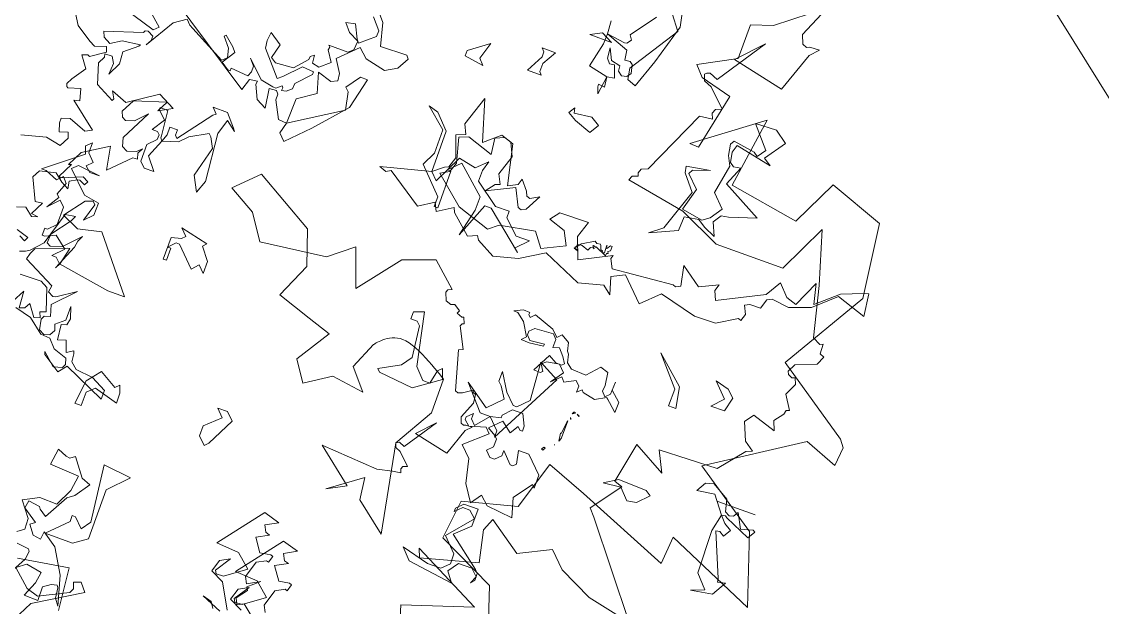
# Model space of a CAD drawing. Header units: metres. Extents: x -71 to 881, y -503 to 661.
# Drawn here: x 326.39 to 332.44, y 211.37 to 214.65 of the extents above; entities that cross this region are included whole.
import ezdxf

# ---------------------------------------------------------------- set-up
doc = ezdxf.new("R2010")
doc.units = ezdxf.units.M
doc.layers.add('04. Pisos', color=8, linetype='Continuous', lineweight=5)
doc.layers.add('ARBRE', color=100, linetype='Continuous', lineweight=13, true_color=0x00ff3f)

# ---------------------------------------------------------------- blocks, each defined once
blk = doc.blocks.new('WMF2', base_point=(0, 0.01))
at = {"color": 251, "lineweight": 0, "true_color": 0x636466}
for points in [[(45.91, -59.56), (49.4, -70.11), (59.14, -74.81), (58.34, -81.44), (49.36, -83.76), (46.84, -91.88), (40.14, -89.34), (24.4, -82.93), (24.01, -87.6), (8.81, -80.93), (12.69, -92.64), (23.58, -100.08), (8.83, -109.56), (3.27, -107.44), (3.01, -110.61), (3.9, -111.79), (16.57, -120.44), (8.22, -134.47), (9.81, -146.85), (18.98, -150.2), (22.71, -142.59), (34.39, -144.58), (32.65, -156.43), (43.16, -148.65), (41.63, -148.52), (39.67, -158.01), (44.92, -159.4), (46.44, -161.06), (40.43, -164.26), (40.42, -170.12), (36.91, -171.27), (31.95, -175.08)], [(122.91, -48.29), (114.53, -49.68), (113.77, -42.55)], [(58.37, -50.92), (61.87, -62.25), (50.47, -66), (62.16, -71.92), (61.59, -70.48), (52.23, -72.98), (53.36, -78.3), (52.54, -80.39), (46.99, -76.49), (41.75, -79.1), (39.13, -76.49), (33.51, -73.76), (26.05, -72.12), (37.25, -86.3), (38.33, -87.51), (34.61, -92.45), (35.99, -92.94), (34.69, -99.75), (29.28, -96.73), (30.97, -100.19), (21.09, -100.49), (17.67, -104.7), (16.66, -105.12), (18.28, -106.23), (19.48, -109.18), (18.41, -110.67), (14.49, -109.41), (15.1, -110.95), (13.93, -112.47), (13.73, -113.15), (13.23, -113.37), (14.72, -115.61), (13.76, -117.64), (14.16, -118.66), (14.68, -118.45), (15.39, -118.76), (15.6, -119.27), (14.94, -120.61), (11.56, -121.96), (10.97, -123.39), (11.67, -123.68), (11.74, -125.32), (12.27, -125.11), (13.58, -125.77), (15.6, -134.05), (18.21, -142.77), (22.11, -134.68), (33.61, -134.71), (40.51, -137.9), (50.45, -139.73), (50.16, -140.44), (49.24, -140.81), (49.44, -141.32), (49.15, -142.04), (48.13, -142.44), (43.19, -153.31), (41.06, -153.59), (41.43, -154.51), (41.13, -155.22), (40.11, -155.63), (43.05, -158.46), (44.35, -159.02), (44.76, -160.04), (44.45, -160.3), (43.92, -160.51), (42.49, -159.91), (37.1, -168.03), (40.97, -163.9), (32.15, -161.95), (29.82, -168.64), (28.52, -170), (30.14, -169.93), (30.65, -169.72), (31.37, -170.03), (31.94, -171.46), (30.17, -175.61)], [(120.42, -66.45), (119.65, -67.04), (117.45, -64.06), (115.93, -63.49), (117.61, -61.04), (118.69, -60.22), (120.94, -56.22), (122.15, -57.02), (122.44, -57.42), (124.35, -57.69), (124.6, -56.41), (122.13, -54.73), (122.91, -54.15), (121.8, -52.67), (120.44, -52.47), (120.32, -53.77), (117.85, -52.09), (115.45, -48.04), (114.13, -43.19), (114.93, -44.29), (115.11, -45.98), (115.4, -46.38), (116.35, -46.16), (117.52, -45.28), (117.5, -42.97), (119.86, -43.05), (118.8, -45.54), (118.53, -47.44), (121.17, -47.9), (122.64, -46.8), (121.69, -48.6), (121.49, -49.97), (121.78, -50.35), (123.77, -50.57)], [(124.5, -52.36), (123.39, -53.17), (123.49, -54.92), (125.42, -57.49), (122.86, -58.8), (119.88, -58.72), (118.5, -61.58), (118.12, -64.16), (123.08, -64.47), (122.69, -67.2), (121.11, -66.56), (120.42, -66.45), (120.42, -66.45)], [(122.64, -46.8), (119.8, -44.2), (117.78, -43.62), (113.05, -45.94), (112.69, -46.71), (113.05, -47.75), (111.9, -48.16), (110.76, -46.76), (118.41, -42.1), (119.56, -39.88), (119.15, -38.74), (116.82, -39.05), (116.04, -38.68), (117.45, -37.54), (121.56, -40.46), (122.95, -46.17), (122.64, -46.8), (122.64, -46.8)], [(82.59, -63.67), (82.02, -62.61), (81.29, -62.4), (83.29, -61.31), (81.8, -59.17), (80.03, -59.45), (79.63, -59.31), (79.98, -58.16), (80.39, -58.29), (81.86, -57.49), (82.69, -54.71), (82.12, -53.66)], [(85.9, -52.66), (88.14, -53.77), (87.55, -55.72), (85.96, -56.58), (87.61, -54.06), (87.34, -53.53), (86.07, -53.59), (82.77, -55.98), (85.1, -58.01), (88.93, -58.28), (83.26, -65.56), (80.58, -64.76), (82.59, -63.67), (82.59, -63.67)], [(87.01, -67), (86.45, -65.93), (85.72, -65.71), (87.73, -64.61), (86.24, -62.48), (84.47, -62.76), (84.07, -62.63), (84.4, -61.49), (84.81, -61.62), (86.3, -60.82), (87.13, -58.03), (86.56, -56.98), (84.52, -58.13), (86.33, -56.54), (86.04, -56.01), (87.37, -54.28), (86.87, -53.24), (85.82, -53.82), (84.11, -52.42)], [(90.37, -51.37), (90.96, -52.33), (92.52, -52.8), (89.13, -51.34)], [(88.07, -51.91), (90.31, -55.97), (92.58, -57.08), (91.99, -59.05), (90.39, -59.91), (92.05, -57.37), (91.75, -56.85), (90.49, -56.9), (87.19, -59.31), (89.51, -61.33), (93.35, -61.59), (87.7, -68.89), (85.01, -68.09), (87.01, -67), (87.01, -67)], [(113.17, -63.62), (113.17, -55.18), (115.36, -53.65), (120.07, -53.65), (116.91, -56.82), (116.91, -57.81), (116.37, -57.81), (114.82, -56.28), (113.72, -57.81), (114.82, -67.35), (110.12, -66.81), (113.17, -63.62), (113.17, -63.62)], [(64.7, -71.27), (60.09, -70.06), (57.77, -70.06), (56.55, -71.27), (56.55, -72.98), (58.86, -75.3), (55.34, -79.44), (56.55, -80.53), (57.77, -80.53), (58.86, -79.44), (58.86, -80.05), (57.77, -81.14), (55.34, -81.14), (55.34, -78.22), (57.77, -75.92), (52.42, -71.77), (51.91, -71.27), (51.91, -70.06), (52.42, -69.46), (51.91, -70.67), (53.02, -71.77), (55.34, -71.77), (56.55, -70.06), (55.34, -68.37), (63.01, -69.46), (64.7, -71.27), (64.7, -71.27)], [(68.73, -71.99), (73.89, -76.06), (74.34, -79.76), (79.68, -75.87), (76.6, -77.49), (82.66, -82.33), (73, -81.67), (70.51, -82.25), (69.1, -82.43), (69.35, -83.04), (69.14, -83.51), (68.47, -83.79), (70.41, -85.67), (71.27, -86.04), (71.55, -86.71), (71.33, -86.9), (71, -87.03), (70.05, -86.62), (66.45, -92.02), (69.04, -89.28), (63.17, -87.99), (61.62, -92.45), (60.75, -93.34), (61.84, -93.29), (62.18, -93.16), (62.64, -93.37), (63.02, -94.3), (61.86, -97.06), (62.03, -98.49), (62.51, -98.7), (62.64, -99.03), (64.13, -98.04), (64.8, -97.78), (65.29, -97.98), (67.08, -104.41), (66.4, -104.68), (68.19, -108.14), (67.94, -108.55), (67.68, -108.66), (68.1, -109.68), (68.37, -109.56), (69.29, -109.9), (69.08, -110.38), (70.18, -111.12), (70.78, -110.87), (71.7, -111.21), (72.22, -112.5), (72.02, -112.99), (71.4, -113.23), (75.46, -116.88), (80.69, -115.04), (86.12, -108.09), (88.43, -114.47), (92.34, -111.31), (103.35, -109.97), (106.1, -114.07), (110.61, -116.64), (106.84, -120.37), (96.77, -114.54), (94.84, -108.74), (97.41, -102.93), (91.6, -101), (87.74, -99.72), (91.28, -94.1), (89.03, -90.71), (84.85, -93.45), (79.38, -92.64), (82.27, -96.02), (80.34, -100.54), (80.31, -100.55), (80.25, -100.64), (80.17, -100.76), (80.05, -100.9), (79.89, -101.09), (79.68, -101.28), (79.47, -101.5), (79.2, -101.73), (78.93, -101.95), (78.6, -102.17), (78.25, -102.36), (77.89, -102.55), (77.49, -102.7), (77.07, -102.81), (76.62, -102.9), (76.15, -102.93), (75.62, -102.89), (75.04, -102.76), (74.41, -102.57), (73.74, -102.32), (73.05, -102.03), (72.35, -101.7), (71.67, -101.35), (70.98, -101), (70.34, -100.64), (69.73, -100.29), (69.19, -99.97), (68.7, -99.67), (68.31, -99.43), (68.02, -99.24), (67.83, -99.11), (67.77, -99.08), (67.77, -93.28), (71.55, -86.71), (68.73, -71.99), (68.73, -71.99)], [(122.21, -79.14), (120.38, -81.45), (117.46, -79.74), (116.86, -80.36), (116.37, -79.14), (116.37, -77.44), (120.38, -78.53), (121.59, -77.44), (121.59, -75.13), (122.69, -75.13), (122.21, -79.14), (122.21, -79.14)], [(97.72, -81.01), (100.04, -76.4), (100.64, -75.79), (101.87, -77), (101.87, -78.71), (99.41, -81.01), (100.64, -82.24), (98.93, -82.24), (97.72, -81.01), (97.72, -81.01)], [(98.26, -152.1), (96.65, -150.2), (95.72, -146.4), (91.23, -146.56), (90.77, -146.01), (91.89, -144.08), (93.76, -142.97), (97.21, -143.77), (98.75, -145.15), (101.81, -142.17), (100.48, -140.04), (100.32, -138.84), (101.34, -138.36), (103.76, -139.06), (102.79, -135.77), (105.69, -133.77), (105.82, -129.54), (107.25, -129.65), (108.74, -132.52), (108.73, -133.49), (109.15, -133.99), (110.39, -133.89), (109.93, -130.65), (111.62, -131.51), (112.63, -133.81), (112.58, -134.33), (113.9, -134.17), (114.51, -132.19), (129.81, -142.39)], [(132.73, -139.13), (130.53, -137.19), (131.32, -136.44), (136.79, -138.11)], [(144.07, -134.71), (142.97, -132.98), (140.36, -131.23), (139.36, -130.72), (137.49, -131.32), (137.22, -130.44), (139.58, -128.86), (139.92, -129.04), (140.84, -128.69), (139.42, -126.79), (141.03, -124.5), (141.52, -123.53), (141.36, -123.04), (141.12, -122.91), (139.13, -123.53), (138.58, -121.59), (139.52, -121.34), (135.03, -117.8), (136.15, -117.21), (139.1, -118.34), (140.49, -117.9), (140.5, -117.08), (140.06, -115.71), (138.68, -116.15), (138.33, -115.23), (139.13, -113.66), (141.69, -114.16), (145.74, -113.14)], [(138.17, -91.79), (134.57, -91.91), (133.35, -91.28), (132.09, -87.5), (133.07, -87.18), (132.73, -86.26), (133.71, -85.95), (135.09, -87.89), (135.6, -86.91), (136.47, -86.63), (136.66, -89.45), (137.77, -87.31)], [(136.97, -86.47), (134.21, -85.79), (131.7, -83.77), (130.11, -83.69), (128.85, -82.3), (126.54, -81.5), (126.24, -80.52), (126.57, -79.87), (128, -79.47), (130.14, -81.38), (129.97, -80.9), (127.04, -78.97), (125.91, -80.36), (118.92, -77.16), (118.88, -78.69), (121.4, -80.01), (124.34, -80.36), (125.43, -81.26), (125.58, -82.58), (125.74, -83.07), (126.83, -82.4), (127.49, -84.3), (128.86, -83.86), (129.13, -86.37), (128.24, -86.66), (128, -87.76), (128.66, -89.67), (128.66, -87.28), (130.11, -86.07), (129.76, -85.15), (130.27, -84.17), (131.22, -83.92), (132.14, -84.39), (132.47, -86.12), (132.16, -86.71), (131.17, -87.01), (131.77, -88.88), (128.43, -92.34), (131.45, -90.3), (131.93, -90.21), (132.84, -90.68), (132.69, -91.75), (138.01, -94.49), (137.8, -95.54), (137.29, -96.51), (132.41, -98.35), (132.02, -98.48), (132.65, -95.66), (133.11, -94.75), (131.35, -98.96), (131.2, -100.04), (130.7, -101), (133.23, -98.36), (135.1, -97.76), (135.74, -98.1), (135.68, -99.63), (133.33, -102.77), (132.87, -103.68), (134.56, -103.4), (136.24, -97.94), (137.95, -96.02), (138.58, -95.62), (139.55, -95.29)], [(140.33, -97.67), (139.33, -97.16), (139.01, -97.82), (141.07, -98.46)], [(142.43, -101.88), (141.01, -102.38), (139.61, -101.25), (138.63, -101.56), (139.77, -101.73), (138.66, -103.88), (139.89, -103.76), (141.57, -107.36), (140.9, -108.66), (138.27, -109.27), (136.88, -108.14), (135.58, -107.47), (135.77, -108.71), (134.62, -109.36), (134.22, -109.47), (133.26, -108.98), (132.92, -109.62), (133.89, -110.13), (137.3, -108.77), (137.63, -108.93), (136.36, -111.4), (136.84, -111.24), (135.54, -113.78), (131.42, -116.34), (130.72, -112.44), (127.35, -115.8), (126.6, -115.82), (126.85, -116.77), (126.37, -117.68), (127.17, -116.93), (128.65, -116.47), (129.55, -116.93), (129.96, -118.38), (127.38, -123.37), (129.16, -121.51), (130.54, -121.07), (131.19, -121.4), (131.54, -122.32), (130.4, -124.53), (125.18, -126.19), (126.16, -124.31), (123.96, -125.55), (126.75, -127), (131.48, -123.86), (134.15, -124.91), (133.52, -123.75), (133.68, -123.43), (136.79, -125.04), (137.86, -128.38), (137.23, -129.62), (137.38, -130.11), (136.11, -130.19), (135.51, -129.14), (135.65, -127.24), (134.56, -129.39), (134.72, -131.45), (132.62, -133.14), (132.44, -133.48), (135.45, -133.06), (137.16, -131.97), (138.4, -132.6), (138.75, -133.52), (132.62, -135.52), (132.46, -135.87), (131.99, -135.96), (131.01, -135.45), (131.05, -134.73), (131.55, -133.76), (128.65, -138.59), (126.7, -139.98), (125.97, -139.17), (125.32, -138.84), (119.23, -135.58), (118.45, -136.25), (118.79, -137.79), (120.16, -139.39), (119.88, -139.63), (118.23, -138.25), (117.58, -137.48), (118.99, -135.3), (117.81, -134.49), (117.3, -134.44), (117.31, -134.91), (114.32, -134.66), (114, -135.42), (113.97, -136.41), (114.88, -137.47), (112.09, -134.75), (109.9, -134.31), (109.39, -134.27), (108.55, -134.98), (108.32, -134.71), (108.41, -134.24), (107.65, -134.4), (106.82, -135.1), (106.74, -136.05), (104.54, -138.4), (104.55, -138.87), (106.51, -139.03), (108.95, -136.47), (109.72, -135.82), (113.14, -139.82), (113.34, -141.07), (113.17, -142.56), (111.11, -141.15), (111.72, -138.72), (110.83, -138.12), (107.79, -138.4), (105.92, -140.47), (105.88, -141), (105.33, -141.47), (105.18, -140.15), (103.95, -139.86), (102.35, -141.23), (103.5, -143.03), (103.41, -143.5), (103.65, -143.77), (100.39, -143.77), (99.59, -144.43), (99.47, -145.98), (101.18, -146.84), (102.3, -148.17), (100.78, -148.52), (99.7, -146.26), (99.24, -145.7), (96.84, -147.73), (96.81, -148.71), (98.38, -150.55)], [(18.5, -90.74), (17.84, -93.61), (20.02, -96.45), (22.98, -96.02), (22.05, -97.63), (20.72, -98), (17.93, -96.37), (17.41, -94.37), (16.65, -93.94), (15.97, -94.11), (15.49, -94.96), (14.21, -92.52), (12.21, -93.06), (11.86, -92.86), (12.6, -91.6), (16.89, -93.51), (17.23, -93.72), (17.84, -93.61), (16.91, -92.52), (15.64, -91.79), (16.37, -90.52), (17.22, -91.02), (17.83, -90.91), (14.87, -83.79), (14.78, -83.17), (13.49, -83.45), (14.87, -81.07), (17.86, -80.56), (18.47, -80.47), (16.28, -81.33), (18.28, -83.52), (18.5, -90.74), (18.5, -90.74)], [(55.55, -83.45), (56.85, -81.67), (58.61, -84.37), (59.53, -88.36), (61.31, -90.12), (57.78, -93.28), (58.61, -94.11), (61.31, -93.28), (62.23, -94.11), (62.23, -94.58), (61.31, -95.5), (61.31, -94.58), (60.48, -93.73), (58.61, -95.97), (56.85, -96.33), (56.85, -96.8), (55.55, -98.2), (53.79, -98.2), (52.87, -96.33), (52.87, -95.5), (53.33, -95.5), (53.79, -95.97), (54.63, -94.58), (56.39, -95.97), (58.23, -94.11), (56.85, -93.28), (56.39, -92.81), (56.39, -91.51), (57.31, -90.59), (56.39, -89.66), (55.55, -89.66), (54.63, -90.59), (54.63, -91.51), (52.87, -89.66), (52.41, -89.66), (51.93, -90.12), (52.41, -92.34), (50.63, -92.34), (47.94, -89.66), (47.94, -87.42), (48.41, -87.89), (50.63, -84.84), (49.71, -81.67), (54.16, -82.15), (55.55, -83.45), (55.55, -83.45)], [(30.71, -93.26), (29.79, -92.67), (31.51, -90.88), (33.12, -90.61), (34.74, -92.37), (37.69, -92.07), (35.5, -93.43), (30.71, -93.26), (30.71, -93.26)], [(48.48, -94.16), (48.71, -93.73), (48.96, -93.86), (48.64, -94.24), (48.48, -94.16), (48.48, -94.16)], [(58.61, -95.97), (60.32, -95.97), (63.86, -99.98), (59.71, -97.06), (57.39, -99.38), (58.61, -101.21), (59.21, -101.81), (59.21, -103.52), (57.39, -100.59), (55.69, -98.89), (55.08, -98.89), (53.39, -100.59), (53.87, -107.05), (50.45, -105.22), (56.79, -93.05), (56.79, -94.14), (58.61, -95.97), (58.61, -95.97)], [(132.71, -95.54), (133.58, -96.42), (134.37, -96.42), (132.71, -98.1), (134.81, -99.76), (136.47, -98.97), (136.93, -98.97), (136.93, -100.2), (136.47, -100.2), (135.25, -101.44), (135.25, -104.42), (136.12, -105.31), (137.8, -103.54), (136.47, -105.66), (136.93, -106.1), (136.12, -108.22), (136.93, -109.09), (137.8, -108.22), (139.92, -109.09), (140.71, -109.09), (134.81, -113.75), (135.25, -114.99), (134.37, -115.87), (134.37, -114.12), (133.14, -112.88), (134.02, -111.98), (133.14, -111.2), (131.46, -111.2), (135.25, -111.63), (136.12, -110.76), (132.71, -107.41), (130.14, -106.98), (130.14, -104.87), (131.46, -103.54), (130.59, -106.54), (131.03, -106.98), (132.27, -106.54), (134.81, -103.19), (131.92, -101.88), (128.03, -102.76), (120.98, -94.11), (123.89, -94.11), (132.71, -95.54), (132.71, -95.54)], [(12.72, -95.5), (19.16, -95.5), (12.72, -95.5), (12.72, -95.5)], [(46.51, -96.62), (46.65, -96.16), (46.74, -95.97), (46.95, -97.29), (46.8, -97.34), (46.58, -99.41), (46.49, -99.57), (46.51, -96.62), (46.51, -96.62)], [(47.28, -95.16), (47.15, -95.21), (47.28, -95.16), (47.28, -95.16)], [(78.38, -97.12), (74.97, -98.96), (73.76, -100.65), (74.37, -105.9), (74.97, -106.51), (76.08, -106.51), (76.08, -107.72), (74.37, -108.33), (72.54, -99.56), (70.84, -97.73), (69.62, -97.73), (69.14, -100.05), (68.53, -100.65), (67.9, -98.96), (72.05, -96.02), (77.9, -96.64), (78.38, -97.12), (78.38, -97.12)], [(45.08, -100.81), (45.46, -101.12), (45.03, -100.9), (45.08, -100.81), (45.08, -100.81)], [(45.94, -101.27), (45.76, -101.16), (46.23, -100.87), (46.06, -101.21), (45.94, -101.27), (45.94, -101.27)], [(46.06, -100), (46.17, -99.95), (46.26, -100.23), (46.22, -100.08), (46.06, -100), (46.06, -100)], [(41.84, -105.25), (43.62, -104.29), (45.73, -104.74), (46.01, -105.12), (46.77, -104.41), (46.73, -105.44), (47.43, -106.2), (49.22, -105.25), (49.85, -105.94), (51.28, -104.6), (49.82, -106.67), (50.87, -107.74), (52.95, -107.44), (53.69, -106.82), (53.01, -105.71), (53.39, -105.43), (54.48, -105.47), (52.9, -108.54), (51.53, -107.75), (50.51, -107.72), (50.13, -108.07), (50.82, -109.11), (51.79, -110.25), (52.85, -109.93), (52.79, -111.31), (53.49, -112.07), (56.63, -111.82), (57.39, -111.12), (57.42, -110.48), (56.72, -109.72), (54.29, -109.98), (54.31, -109.62), (56.73, -109.36), (58.12, -109.4), (57.43, -110.12), (58.73, -112.28), (60.09, -113.37), (60.82, -113.4), (59.39, -114.07), (58.29, -114.03), (58.31, -113.66), (57.96, -113.28), (57.27, -113.98), (53.82, -112.76), (52.77, -111.68), (52.09, -112.38), (50.71, -111.59), (50.41, -110.19), (50.06, -109.81), (49.75, -108.42), (48.76, -107.65), (46.27, -107.55), (44.45, -109.59), (43.06, -109.17), (42.78, -107.03), (42.83, -106.03), (42.2, -105.27), (41.44, -105.97), (41.35, -108.07), (41.41, -106.7), (39.72, -105.17), (39.79, -103.4), (41.84, -105.25), (41.84, -105.25)], [(111.88, -106.14), (110.25, -104.06), (110.25, -101.98), (111.34, -103.08), (112.32, -101.98), (115.5, -105.17), (116.06, -105.17), (117.15, -104.06), (116.61, -104.06), (116.61, -101.98), (117.15, -101.98), (117.15, -105.71), (115.5, -106.14), (114.95, -106.7), (116.06, -107.79), (111.34, -106.7), (111.88, -106.14), (111.88, -106.14)], [(41.84, -105.25), (41.63, -105.03), (41.84, -105.25), (41.84, -105.25)], [(31.94, -110.31), (36.07, -115.05), (31.32, -110.9), (30.71, -107.38), (31.94, -107.38), (31.94, -110.31), (31.94, -110.31)], [(23.77, -111.52), (26.08, -113.84), (23.77, -113.24), (22.56, -112.13), (23.16, -109.69), (25.47, -109.69), (23.77, -111.52), (23.77, -111.52)], [(115.75, -121.61), (116.64, -123.29), (117.08, -123.72), (119.97, -122.05), (121.3, -120.73), (123.86, -119.93), (125.08, -116.95), (123.4, -114.83), (125.08, -114.83), (125.96, -115.71), (125.96, -118.61), (124.64, -119.93), (124.64, -120.73), (125.08, -121.17), (125.96, -121.17), (124.64, -123.29), (125.96, -124.6), (125.96, -124.95), (124.64, -124.95), (124.21, -120.73), (124.21, -120.38), (123.86, -119.93), (123.4, -121.17), (123.4, -122.5), (122.09, -122.5), (122.09, -121.61), (121.74, -121.17), (117.52, -126.7), (117.08, -127.05), (117.87, -127.93), (115.4, -127.93), (113.63, -125.83), (113.28, -125.39), (114.96, -126.7), (115.75, -124.16), (114.96, -116.16), (115.75, -114.04), (117.08, -116.51), (115.75, -121.61), (115.75, -121.61)], [(88.02, -127.64), (89.18, -128.05), (81.01, -130.16), (79.28, -131.51), (78.66, -131.81), (78.08, -133.54), (79.32, -137.06), (77.83, -137.7), (78.59, -139.25), (76.91, -144.21), (74.85, -137.35), (72.31, -139.57), (70.12, -138.82), (68.65, -132.15), (67.1, -132.91), (66.75, -133.95), (65.48, -132.37), (65.1, -131.6), (64.53, -131.41), (63.1, -132.21), (64.5, -129.59), (65.26, -129.22), (65.84, -129.4), (67.29, -132.34), (71.77, -130.12), (70.62, -131.65), (69.87, -131.93), (70.65, -133.46), (69.51, -136.82), (70.57, -138.98), (71.73, -139.36), (73.23, -138.72), (72.87, -136.03), (77.25, -137.51), (78.75, -136.87), (77.7, -132.76), (78.24, -131.16), (79.66, -130.35), (74.87, -126.28), (69.33, -124.41), (67.74, -125.68), (61.86, -126.76), (60.09, -124.38), (56.38, -126.21), (57.56, -128.41), (60.34, -129.35), (59.17, -130.88), (54.25, -131.01), (55.18, -128.25), (53.81, -124.69), (48.67, -127.32), (48.87, -126.75), (48.11, -125.21), (37.91, -126.12), (37.44, -125.97), (36.67, -126.35), (37.35, -129.67), (33.92, -127.23), (30.88, -128.65), (31.23, -127.59), (30.59, -126.09), (23.17, -129.77), (21.67, -132.34), (19.86, -130.44), (18.12, -129.86), (16.15, -134.19), (15.36, -130.85), (11.87, -133.9), (8.32, -135.28), (7.59, -135.54), (7.07, -131.77), (12.02, -133.45), (15.55, -130.27), (19.06, -129.03), (22.02, -129.38), (22.79, -129), (23.33, -127.38), (25.15, -127.33), (25.92, -126.95), (25.23, -125.56), (25.63, -124.43), (26.08, -124.57), (29.34, -122.59), (32.94, -122.53), (39.22, -124.13), (42.07, -121.37), (45.72, -125.04), (47.88, -123.97), (47.05, -121.13), (48.46, -122.25), (52.55, -121.18), (59.04, -124.03), (62.95, -121.62), (67.02, -120.56), (70.08, -122.22), (70.5, -122.88), (71.99, -122.24), (75.25, -125.13), (75.62, -125.9), (78.11, -124.29), (78.79, -125.68), (81.26, -124.08), (87.26, -128.05), (88.02, -127.64), (88.02, -127.64)], [(81.01, -137.11), (81.01, -130.16), (79.79, -128.95), (77.48, -133.7), (74.56, -133.08), (72.85, -134.78), (73.33, -133.08), (73.33, -131.26), (69.33, -128.34), (67, -128.34), (67, -127.23), (64.57, -124.92), (62.26, -124.92), (64.09, -123.1), (63.48, -122.5), (69.93, -127.84), (71.03, -127.84), (73.33, -122), (72.24, -126.63), (72.24, -128.95), (76.88, -133.08), (78.71, -131.26), (78.09, -131.26), (78.09, -124.92), (78.71, -124.92), (78.71, -126.63), (82.71, -130.78), (81.61, -133.08), (81.61, -137.11), (85.03, -140.02), (83.32, -139.54), (81.01, -137.11), (81.01, -137.11)], [(54.16, -127.33), (52.25, -128.51), (51.85, -128.21), (51.22, -128.34), (51.11, -128.15), (50.9, -127.48), (50.6, -127.43), (50.52, -127.17), (50.44, -127.11), (50.17, -127.21), (50.23, -128.35), (50.16, -128.51), (50.16, -128.08), (50.07, -128.03), (49.62, -128.66), (49.33, -128.62), (49.38, -127.89), (49.74, -127.62), (49.57, -127.32), (49.82, -127.23), (49.84, -126.81), (51.76, -127.71), (51.74, -127.58), (52.22, -127.74), (52.33, -127.68), (51.98, -127.29), (52.17, -127.38), (52.57, -127.26), (52.83, -126.75), (53.96, -127.11), (54.74, -127.1), (54.8, -126.57), (54.93, -126.53), (54.96, -126.46), (54.93, -126.32), (54.74, -126.22), (54.51, -126.31), (54.41, -126.05), (55.06, -126.28), (54.16, -127.33), (54.16, -127.33)], [(105.82, -129.54), (97.54, -134.76), (98.14, -137.7), (98.75, -138.3), (97.05, -140.62), (95.83, -140.62), (97.05, -135.38), (101.69, -130.15), (105.21, -126.6), (106.3, -127.7), (105.82, -129.54), (105.82, -129.54)], [(28.56, -153.92), (30.94, -150.53), (29.67, -149.64), (35.82, -150.93), (36.23, -149.61), (35.92, -147.95), (35.22, -147.45), (34.02, -147.66), (35.31, -144.47), (28.78, -140.9), (33.22, -139.51), (34.42, -139.31), (35.29, -137.92), (34.3, -135.76), (36.32, -136.63), (37.59, -137.52), (39.98, -137.11), (40.07, -134.73), (44.54, -132.73), (42.46, -134.33), (40.08, -141.29), (42.26, -143.89), (42.45, -144.97), (38.49, -145.64), (41.28, -144.68), (41.66, -143.99), (39.59, -141.99), (40.67, -138.22), (37.1, -137.61), (35.99, -138.41), (34.61, -140.39), (36.71, -142.49), (35.82, -147.35), (36.59, -148.94), (36.91, -150.74), (36.53, -151.43), (32.84, -150.83), (32.14, -150.33), (31.15, -151.75), (34.23, -155.28), (30.66, -155.41), (28.56, -153.92), (28.56, -153.92)], [(59.05, -144.81), (61.87, -145.83), (63.32, -146.72), (62.67, -147.76), (62.48, -146.91), (59.55, -147.25), (58.09, -146.36), (59.05, -144.81), (59.05, -144.81)], [(82.25, -150.59), (79.04, -152.94), (79.92, -150.11), (79.04, -149.13), (82.25, -149.63), (82.25, -150.59), (82.25, -150.59)], [(59.93, -151.15), (60.32, -152.23), (60.38, -152.67), (59.29, -152.55), (59.49, -154.26), (58.26, -154.43), (58.99, -156.48), (59.78, -156.36), (60.39, -157.12), (60.6, -158.84), (59.69, -157), (58.12, -156.61), (58.04, -155.76), (57.3, -155.21), (56.47, -155.37), (55.94, -156.07), (56.34, -157.53), (56.79, -157.86), (57.66, -157.75), (57.9, -159.41), (61.78, -160.83), (58.66, -160.38), (58.28, -160.48), (57.75, -161.18), (58.26, -161.95), (55.2, -166.06)], [(61.9, -163.05), (61.78, -160.83), (61.83, -159.09), (62.73, -154.97), (59.49, -154.26), (59.93, -151.15), (59.93, -151.15)], [(70.48, -153.72), (70.48, -154.59), (70.98, -155.09), (68.65, -155.09), (70, -152.75), (70, -151.4), (69.61, -150.88), (71.95, -150.88), (70.48, -153.72), (70.48, -153.72)], [(56.45, -156.83), (51.18, -165.09), (52.99, -167.49), (53.79, -167.78), (53.24, -170.6), (52.14, -171.11), (51.01, -165.85), (52.98, -159.15), (54.67, -154.45), (56.12, -154.97), (56.45, -156.83), (56.45, -156.83)], [(62.6, -160.74), (60.66, -159.76), (64.44, -159.76), (62.6, -160.74), (62.6, -160.74)]]:
    blk.add_lwpolyline(points, dxfattribs=at)

msp = doc.modelspace()

# ---------------------------------------------------------------- linework, layer by layer
at = {"layer": '04. Pisos'}
msp.add_lwpolyline([(99.4478, 151.4533), (117.7052, 162.876), (159.9869, 95.0091), (337.2202, 206.6057), (265.2355, 322.2352), (87.866, 210.7626), (100.5444, 190.4477), (82.0183, 178.8086), (99.4478, 151.4533)], dxfattribs=at)

# ---------------------------------------------------------------- block references
at = {"layer": 'ARBRE', "color": 251, "lineweight": 5, "true_color": 0x636466, "xscale": 0.03451886634015593, "yscale": 0.03451886634015593, "zscale": 0.03451886634015593, "rotation": 160.1685466476646}
msp.add_blockref('WMF2', (329.7915, 208.6364), dxfattribs=at)

doc.saveas('drawing.dxf')
